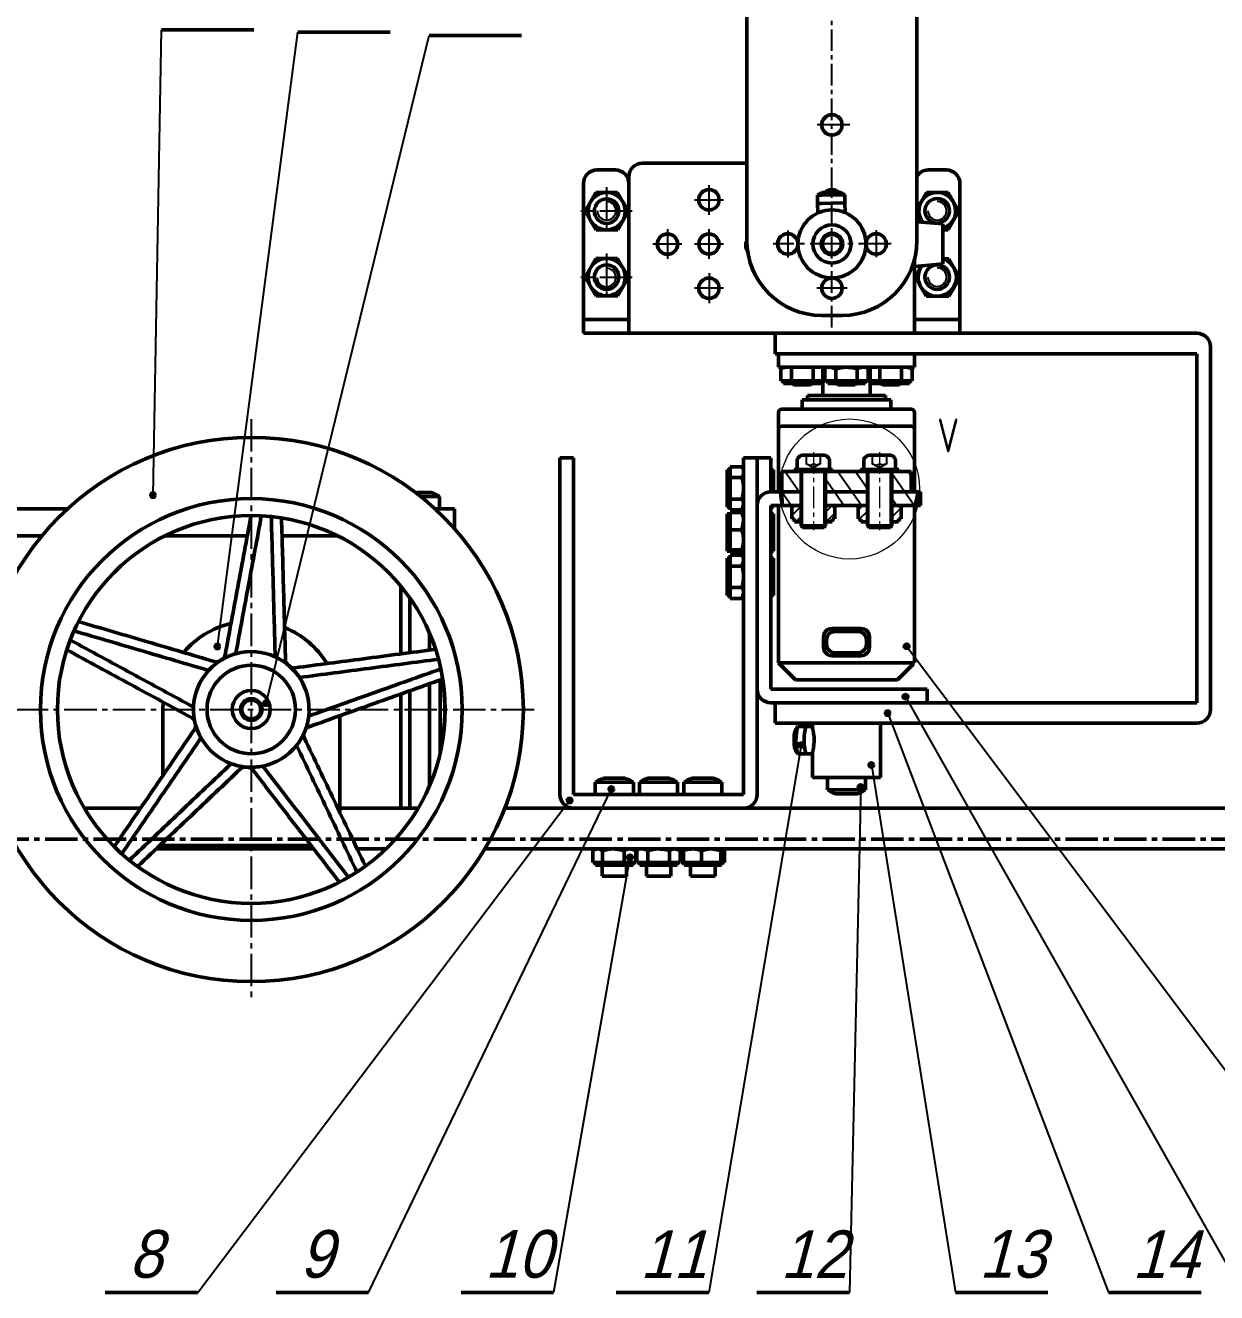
# Model space of a CAD drawing. Header units: millimetres. Extents: x 1895 to 3084, y 1125 to 1966.
# Drawn here: x 2011.5 to 2186.6, y 1528.7 to 1714.9 of the extents above; entities that cross this region are included whole.
import ezdxf

# ---------------------------------------------------------------- set-up
doc = ezdxf.new("R2010")
doc.units = ezdxf.units.MM
doc.header["$LTSCALE"] = 0.25
doc.linetypes.add('CENTER2', pattern=[28.575, 19.05, -3.175, 3.175, -3.175])
doc.linetypes.add('CENTERX2', pattern=[20.32, 12.7, -2.54, 2.54, -2.54])
doc.layers.get('0').update_dxf_attribs({"lineweight": 25})
for name, color, linetype, lineweight in [('CB', 171, 'Continuous', 50), ('Duong_manh', 3, 'Continuous', 25), ('KITH', 6, 'Continuous', 25), ('TAM', 1, 'CENTER2', 25)]:
    doc.layers.add(name, color=color, linetype=linetype, lineweight=lineweight)
doc.styles.add('KHTEN', font='arial.ttf', dxfattribs={"width": 0.9, "oblique": 15, "height": 2})
doc.styles.add('SLDTEXTSTYLE0', font='TXT', dxfattribs={"width": 0.75})
pattern_1 = [(125, (1277.7648, 1140.7335), (-1.733872, -1.21407), [])]

msp = doc.modelspace()

# ---------------------------------------------------------------- hatches: boundary and pattern name
h = msp.add_hatch()
h.set_pattern_fill('ANSI31', color=256, scale=0.666667, angle=80)
h.set_pattern_definition(pattern_1)
h.paths.add_polyline_path([(2125.535, 1648.381), (2125.535, 1649.381), (2124.535, 1649.381), (2122.71, 1649.381), (2122.71, 1646.381), (2125.337, 1646.381), (2125.535, 1646.381)])
h.paths.add_polyline_path([(2135.285, 1648.381), (2135.285, 1649.381), (2134.285, 1649.381), (2129.46, 1649.381), (2129.135, 1649.381), (2129.135, 1648.381), (2129.135, 1646.381), (2129.334, 1646.381), (2135.087, 1646.381), (2135.285, 1646.381)])
h.paths.add_polyline_path([(2135.285, 1646.381), (2135.087, 1646.381), (2129.334, 1646.381), (2129.135, 1646.381), (2129.135, 1644.381), (2130.085, 1644.381), (2135.087, 1644.381), (2135.285, 1644.381)])
h.paths.add_polyline_path([(2141.71, 1649.381), (2139.21, 1649.381), (2138.885, 1649.381), (2138.885, 1648.381), (2138.885, 1646.381), (2139.084, 1646.381), (2141.71, 1646.381)])
h.paths.add_polyline_path([(2142.755, 1646.381), (2139.084, 1646.381), (2138.885, 1646.381), (2138.885, 1644.381), (2139.835, 1644.381), (2142.312, 1644.381)])
h = msp.add_hatch()
h.set_pattern_fill('ANSI31', color=256, scale=0.666667, angle=80)
h.set_pattern_definition(pattern_1)
h.paths.add_polyline_path([(2122.71, 1646.381), (2122.765, 1644.381), (2125.337, 1644.381), (2125.535, 1644.381), (2125.535, 1646.381), (2125.337, 1646.381)])
h = msp.add_hatch()
h.set_pattern_fill('ANSI31', color=256, scale=0.333333)
h.set_pattern_definition([(45, (1277.7648, 1140.7335), (-0.7483547, 0.7483547), [])])
h.paths.add_polyline_path([(2125.535, 1644.381), (2124.585, 1644.381), (2124.16, 1644.135), (2124.16, 1642.381), (2124.585, 1642.381), (2124.585, 1641.981), (2125.535, 1641.981)])
h.paths.add_polyline_path([(2129.135, 1641.981), (2130.085, 1641.981), (2130.085, 1642.381), (2130.511, 1642.381), (2130.511, 1644.135), (2130.085, 1644.381), (2129.334, 1644.381), (2129.135, 1644.381)])
h.paths.add_polyline_path([(2135.285, 1644.381), (2134.335, 1644.381), (2133.91, 1644.135), (2133.91, 1642.381), (2134.335, 1642.381), (2134.335, 1641.981), (2135.285, 1641.981)])
h.paths.add_polyline_path([(2140.261, 1644.135), (2139.835, 1644.381), (2139.084, 1644.381), (2138.885, 1644.381), (2138.885, 1641.981), (2139.835, 1641.981), (2139.835, 1642.381), (2140.261, 1642.381)])

# ---------------------------------------------------------------- linework, layer by layer
at = {"color": 7, "linetype": 'Continuous', "lineweight": 25}
for p, q in [((2100.11, 1692.306), (2100.21, 1692.306)), ((2142.064, 1621.084), (2142.21, 1621.231))]:
    msp.add_line(p, q, dxfattribs=at)
at = {"color": 7, "linetype": 'Continuous', "lineweight": 18}
msp.add_circle((2132.655, 1646.787), 10.292, dxfattribs=at)
at = {"lineweight": 53}
for centre in [(2030.261, 1645.886), (2039.722, 1623.633), (2141.04, 1623.676), (2046.899, 1615.313), (2140.881, 1616.262), (2138.268, 1613.843), (2125.549, 1609.152), (2135.873, 1606.226), (2097.653, 1602.702), (2134.297, 1602.981), (2091.507, 1601.009), (2100.365, 1592.652)]:
    msp.add_circle(centre, 0.3, dxfattribs=at)
at = {"color": 7, "linetype": 'Continuous', "lineweight": 25}
msp.add_arc((2044.709, 1614.381), 28.491, 84.07517, 87.02827, dxfattribs=at)
at = {"layer": 'CB', "linetype": 'Continuous'}
for p, q in [((2117.575, 1683.306), (2117.575, 1734.306)), ((2142.575, 1734.306), (2142.575, 1683.306)), ((2095.532, 1693.681), (2098.21, 1693.681)), ((2102.21, 1694.681), (2117.575, 1694.681)), ((2144.21, 1693.681), (2146.889, 1693.681)), ((2093.532, 1691.681), (2093.532, 1671.681)), ((2100.21, 1671.681), (2100.21, 1692.681)), ((2148.889, 1691.681), (2148.889, 1671.681)), ((2095.375, 1690.366), (2094.587, 1688.988)), ((2096.963, 1690.373), (2095.375, 1690.366)), ((2098.55, 1690.38), (2096.963, 1690.373)), ((2099.35, 1689.009), (2098.55, 1690.38)), ((2128.582, 1689.971), (2127.95, 1689.96)), ((2127.95, 1689.96), (2127.971, 1688.761)), ((2131.95, 1690.03), (2128.582, 1689.971)), ((2128.586, 1690.371), (2131.3, 1690.418)), ((2131.971, 1688.83), (2131.95, 1690.03)), ((2143.975, 1690.366), (2143.187, 1688.988)), ((2145.563, 1690.373), (2143.975, 1690.366)), ((2147.15, 1690.38), (2145.563, 1690.373)), ((2147.95, 1689.009), (2147.15, 1690.38)), ((2094.587, 1688.988), (2093.815, 1687.637)), ((2100.15, 1687.637), (2099.35, 1689.009)), ((2127.971, 1688.77), (2131.97, 1688.839)), ((2128.603, 1688.771), (2127.971, 1688.761)), ((2127.971, 1688.77), (2127.995, 1687.364)), ((2131.971, 1688.83), (2128.603, 1688.771)), ((2131.995, 1687.422), (2131.97, 1688.839)), ((2143.187, 1688.988), (2142.575, 1687.916)), ((2148.75, 1687.637), (2147.95, 1689.009)), ((2093.815, 1687.637), (2094.521, 1686.372)), ((2099.362, 1686.259), (2098.575, 1684.88)), ((2100.15, 1687.637), (2099.362, 1686.259)), ((2142.575, 1687.352), (2143.121, 1686.372)), ((2146.375, 1685.743), (2142.575, 1686.076)), ((2147.962, 1686.259), (2147.175, 1684.88)), ((2148.75, 1687.637), (2147.962, 1686.259)), ((2097.309, 1684.875), (2098.575, 1684.88)), ((2146.375, 1684.498), (2146.375, 1685.743)), ((2146.375, 1684.877), (2147.175, 1684.88)), ((2146.375, 1681.113), (2146.375, 1684.498)), ((2095.375, 1680.66), (2094.587, 1679.281)), ((2096.963, 1680.667), (2095.375, 1680.66)), ((2098.55, 1680.674), (2096.963, 1680.667)), ((2099.35, 1679.302), (2098.55, 1680.674)), ((2142.21, 1680.498), (2142.21, 1671.681)), ((2146.375, 1679.868), (2146.375, 1681.113)), ((2147.253, 1680.63), (2147.022, 1680.629)), ((2148.052, 1679.259), (2147.253, 1680.63)), ((2094.587, 1679.281), (2093.815, 1677.931)), ((2100.15, 1677.931), (2099.35, 1679.302)), ((2142.21, 1679.504), (2146.375, 1679.868)), ((2143.212, 1679.591), (2142.396, 1677.819)), ((2148.852, 1677.887), (2148.052, 1679.259)), ((2093.815, 1677.931), (2094.521, 1676.665)), ((2099.362, 1676.552), (2098.575, 1675.174)), ((2100.15, 1677.931), (2099.362, 1676.552)), ((2142.4, 1677.812), (2143.184, 1676.412)), ((2148.852, 1677.887), (2148.065, 1676.509)), ((2097.309, 1675.168), (2098.575, 1675.174)), ((2143.184, 1676.412), (2143.93, 1675.133)), ((2143.93, 1675.133), (2145.689, 1675.123)), ((2145.689, 1675.123), (2147.277, 1675.13)), ((2148.065, 1676.509), (2147.277, 1675.13)), ((2093.532, 1669.681), (2093.532, 1671.681)), ((2093.532, 1671.681), (2095.532, 1671.681)), ((2095.532, 1671.681), (2100.21, 1671.681)), ((2100.21, 1669.681), (2100.21, 1671.681)), ((2131.575, 1672.306), (2128.575, 1672.306)), ((2142.21, 1671.681), (2142.21, 1669.681)), ((2142.21, 1671.681), (2146.889, 1671.681)), ((2146.889, 1671.681), (2148.889, 1671.681)), ((2148.889, 1671.681), (2148.889, 1669.681)), ((2095.532, 1669.681), (2093.532, 1669.681)), ((2095.532, 1669.681), (2100.21, 1669.681)), ((2142.21, 1669.681), (2100.21, 1669.681)), ((2121.71, 1666.681), (2121.71, 1669.681)), ((2142.21, 1669.681), (2146.889, 1669.681)), ((2148.889, 1669.681), (2146.889, 1669.681)), ((2148.889, 1669.681), (2183.71, 1669.681)), ((2185.71, 1614.381), (2185.71, 1667.681)), ((2132.71, 1666.681), (2121.71, 1666.681)), ((2122.21, 1666.681), (2122.21, 1664.681)), ((2132.71, 1666.681), (2183.71, 1666.681)), ((2142.21, 1664.681), (2142.21, 1666.681)), ((2183.71, 1666.681), (2183.71, 1615.381)), ((2142.21, 1664.681), (2122.21, 1664.681)), ((2122.96, 1664.681), (2122.535, 1664.435)), ((2122.535, 1662.681), (2122.535, 1664.435)), ((2124.123, 1662.681), (2124.123, 1664.681)), ((2127.298, 1662.681), (2127.298, 1664.681)), ((2128.71, 1664.536), (2128.46, 1664.681)), ((2129.46, 1664.681), (2129.035, 1664.435)), ((2129.035, 1662.681), (2129.035, 1664.435)), ((2130.623, 1664.435), (2129.829, 1664.681)), ((2130.623, 1662.681), (2130.623, 1664.435)), ((2133.798, 1662.681), (2133.798, 1664.435)), ((2135.386, 1664.435), (2134.96, 1664.681)), ((2135.386, 1662.681), (2135.386, 1664.435)), ((2135.96, 1664.681), (2135.71, 1664.536)), ((2135.71, 1660.531), (2135.71, 1664.536)), ((2137.123, 1662.681), (2137.123, 1664.681)), ((2140.298, 1662.681), (2140.298, 1664.681)), ((2141.886, 1664.435), (2141.092, 1664.681)), ((2141.886, 1662.681), (2141.886, 1664.435)), ((2122.535, 1662.681), (2123.329, 1662.681)), ((2122.96, 1662.681), (2122.96, 1662.281)), ((2122.96, 1662.281), (2125.71, 1662.281)), ((2123.329, 1662.681), (2124.123, 1662.681)), ((2124.123, 1662.681), (2125.71, 1662.681)), ((2124.21, 1662.281), (2124.21, 1662.277)), ((2124.21, 1662.277), (2124.491, 1662.081)), ((2124.21, 1662.277), (2124.89, 1662.277)), ((2124.491, 1662.081), (2125.043, 1662.081)), ((2124.89, 1662.277), (2127.21, 1662.277)), ((2125.043, 1662.081), (2126.93, 1662.081)), ((2125.71, 1662.681), (2127.298, 1662.681)), ((2125.71, 1662.281), (2128.46, 1662.281)), ((2126.93, 1662.081), (2127.21, 1662.277)), ((2127.21, 1662.277), (2127.21, 1662.281)), ((2127.298, 1662.681), (2128.092, 1662.681)), ((2128.092, 1662.681), (2128.722, 1662.681)), ((2128.46, 1662.281), (2128.46, 1662.681)), ((2128.71, 1662.681), (2128.71, 1660.531)), ((2129.035, 1662.681), (2129.829, 1662.681)), ((2129.46, 1662.681), (2129.46, 1662.281)), ((2129.46, 1662.281), (2132.21, 1662.281)), ((2129.829, 1662.681), (2130.623, 1662.681)), ((2130.623, 1662.681), (2132.21, 1662.681)), ((2130.71, 1662.281), (2130.71, 1662.277)), ((2130.71, 1662.277), (2130.991, 1662.081)), ((2130.71, 1662.277), (2131.39, 1662.277)), ((2130.991, 1662.081), (2131.543, 1662.081)), ((2131.39, 1662.277), (2133.71, 1662.277)), ((2131.543, 1662.081), (2133.43, 1662.081)), ((2132.21, 1662.681), (2133.798, 1662.681)), ((2132.21, 1662.281), (2134.96, 1662.281)), ((2133.43, 1662.081), (2133.71, 1662.277)), ((2133.71, 1662.277), (2133.71, 1662.281)), ((2133.798, 1662.681), (2134.592, 1662.681)), ((2134.592, 1662.681), (2135.386, 1662.681)), ((2134.96, 1662.281), (2134.96, 1662.681)), ((2135.71, 1662.681), (2136.329, 1662.681)), ((2135.96, 1662.681), (2135.96, 1662.281)), ((2135.96, 1662.281), (2138.71, 1662.281)), ((2136.329, 1662.681), (2137.123, 1662.681)), ((2137.123, 1662.681), (2138.71, 1662.681)), ((2137.21, 1662.281), (2137.21, 1662.277)), ((2137.21, 1662.277), (2137.491, 1662.081)), ((2137.21, 1662.277), (2137.89, 1662.277)), ((2137.491, 1662.081), (2138.043, 1662.081)), ((2137.89, 1662.277), (2140.21, 1662.277)), ((2138.043, 1662.081), (2139.93, 1662.081)), ((2138.71, 1662.681), (2140.298, 1662.681)), ((2138.71, 1662.281), (2141.46, 1662.281)), ((2139.93, 1662.081), (2140.21, 1662.277)), ((2140.21, 1662.277), (2140.21, 1662.281)), ((2140.298, 1662.681), (2141.092, 1662.681)), ((2141.092, 1662.681), (2141.886, 1662.681)), ((2141.46, 1662.281), (2141.46, 1662.681)), ((2125.71, 1659.881), (2125.71, 1658.531)), ((2138.71, 1659.881), (2125.71, 1659.881)), ((2126.46, 1660.531), (2126.46, 1659.881)), ((2137.96, 1660.531), (2126.46, 1660.531)), ((2137.96, 1659.881), (2137.96, 1660.531)), ((2138.71, 1658.531), (2138.71, 1659.881)), ((2122.21, 1658.031), (2122.21, 1656.027)), ((2142.21, 1656.031), (2142.21, 1658.031)), ((2122.21, 1656.031), (2122.21, 1655.531)), ((2122.21, 1655.531), (2122.21, 1646.381)), ((2137.18, 1656.031), (2128.131, 1656.031)), ((2142.21, 1655.531), (2142.21, 1656.031)), ((2142.21, 1650.61), (2142.21, 1655.531)), ((2090.085, 1651.381), (2092.085, 1651.381)), ((2090.085, 1647.381), (2090.085, 1651.381)), ((2092.085, 1651.381), (2092.085, 1647.381)), ((2117.085, 1651.381), (2119.085, 1651.381)), ((2117.085, 1647.381), (2117.085, 1651.381)), ((2119.085, 1651.381), (2121.085, 1651.381)), ((2119.085, 1651.381), (2119.085, 1647.381)), ((2121.085, 1651.381), (2121.085, 1649.381)), ((2115.085, 1649.631), (2114.685, 1649.631)), ((2114.685, 1649.631), (2114.685, 1646.881)), ((2115.085, 1650.056), (2115.085, 1649.262)), ((2115.085, 1650.056), (2116.84, 1650.056)), ((2115.085, 1649.262), (2115.085, 1648.468)), ((2117.085, 1649.631), (2116.84, 1650.056)), ((2121.485, 1649.631), (2121.085, 1649.631)), ((2121.085, 1646.381), (2121.085, 1649.381)), ((2121.485, 1649.631), (2121.485, 1646.381)), ((2090.085, 1647.381), (2090.085, 1601.881)), ((2092.085, 1601.881), (2092.085, 1647.381)), ((2114.685, 1646.881), (2114.685, 1644.131)), ((2115.085, 1648.468), (2116.84, 1648.468)), ((2115.085, 1648.468), (2115.085, 1646.881)), ((2115.085, 1646.881), (2115.085, 1645.293)), ((2117.085, 1647.381), (2117.085, 1601.881)), ((2119.085, 1647.381), (2119.085, 1601.881)), ((2125.535, 1641.381), (2125.535, 1648.381)), ((2129.135, 1648.381), (2129.135, 1641.381)), ((2135.285, 1641.381), (2135.285, 1648.381)), ((2138.885, 1648.381), (2138.885, 1641.381)), ((2068.841, 1646.281), (2071.169, 1646.281)), ((2072.385, 1645.681), (2069.615, 1645.681)), ((2072.385, 1643.881), (2072.385, 1645.681)), ((2115.085, 1645.293), (2116.84, 1645.293)), ((2115.085, 1645.293), (2115.085, 1644.499)), ((2125.535, 1646.381), (2125.337, 1646.381)), ((2129.334, 1646.381), (2129.135, 1646.381)), ((2129.334, 1646.381), (2135.087, 1646.381)), ((2129.46, 1646.381), (2134.96, 1646.381)), ((2135.285, 1646.381), (2135.087, 1646.381)), ((2139.084, 1646.381), (2138.885, 1646.381)), ((2142.755, 1646.381), (2142.939, 1646.381)), ((2143.085, 1646.381), (2143.085, 1644.381)), ((1998.585, 1643.881), (2017.703, 1643.881)), ((2071.796, 1643.881), (2074.585, 1643.881)), ((2074.585, 1643.881), (2074.585, 1641.034)), ((2114.685, 1644.131), (2115.085, 1644.131)), ((2115.085, 1643.131), (2114.685, 1643.131)), ((2114.685, 1643.131), (2114.685, 1637.631)), ((2115.085, 1644.499), (2115.085, 1643.705)), ((2115.085, 1643.705), (2116.84, 1643.705)), ((2115.085, 1643.556), (2116.84, 1643.556)), ((2115.085, 1643.314), (2115.085, 1642.054)), ((2115.085, 1643.314), (2116.84, 1643.314)), ((2116.84, 1643.705), (2117.085, 1644.499)), ((2122.649, 1644.381), (2121.085, 1644.381)), ((2121.085, 1644.381), (2121.085, 1624.381)), ((2121.085, 1644.131), (2121.485, 1644.131)), ((2121.485, 1643.131), (2121.085, 1643.131)), ((2121.485, 1644.381), (2121.485, 1644.131)), ((2121.485, 1643.131), (2121.485, 1637.631)), ((2122.21, 1644.381), (2122.21, 1621.231)), ((2122.765, 1644.381), (2122.649, 1644.381)), ((2124.16, 1644.135), (2124.585, 1644.381)), ((2124.16, 1642.381), (2124.16, 1644.135)), ((2125.535, 1644.381), (2124.585, 1644.381)), ((2130.085, 1644.381), (2129.135, 1644.381)), ((2129.334, 1644.381), (2135.087, 1644.381)), ((2130.085, 1644.381), (2130.511, 1644.135)), ((2130.511, 1642.381), (2130.511, 1644.135)), ((2133.91, 1644.135), (2134.335, 1644.381)), ((2133.91, 1642.381), (2133.91, 1644.135)), ((2135.285, 1644.381), (2134.335, 1644.381)), ((2139.835, 1644.381), (2138.885, 1644.381)), ((2139.835, 1644.381), (2140.261, 1644.135)), ((2140.261, 1642.381), (2140.261, 1644.135)), ((2115.085, 1642.054), (2115.085, 1640.794)), ((2116.84, 1640.794), (2117.085, 1642.054)), ((2124.585, 1642.381), (2124.16, 1642.381)), ((2124.585, 1642.381), (2124.585, 1641.981)), ((2125.535, 1641.981), (2124.585, 1641.981)), ((2129.135, 1641.381), (2125.535, 1641.381)), ((2130.085, 1641.981), (2129.135, 1641.981)), ((2130.511, 1642.381), (2130.085, 1642.381)), ((2130.085, 1641.981), (2130.085, 1642.381)), ((2134.335, 1642.381), (2133.91, 1642.381)), ((2134.335, 1642.381), (2134.335, 1641.981)), ((2135.285, 1641.981), (2134.335, 1641.981)), ((2138.885, 1641.381), (2135.285, 1641.381)), ((2139.835, 1641.981), (2138.885, 1641.981)), ((2140.261, 1642.381), (2139.835, 1642.381)), ((2139.835, 1641.981), (2139.835, 1642.381)), ((2142.21, 1621.231), (2142.21, 1642.963)), ((1998.585, 1639.881), (2013.898, 1639.881)), ((2031.981, 1639.881), (2044.112, 1639.881)), ((2049.23, 1639.881), (2057.436, 1639.881)), ((2115.085, 1640.794), (2116.84, 1640.794)), ((2115.085, 1639.327), (2115.085, 1640.794)), ((2115.085, 1637.861), (2115.085, 1639.327)), ((2114.685, 1637.631), (2115.085, 1637.631)), ((2115.085, 1637.861), (2116.84, 1637.861)), ((2115.085, 1637.861), (2115.085, 1637.654)), ((2115.085, 1637.654), (2115.085, 1637.447)), ((2115.085, 1637.447), (2116.84, 1637.447)), ((2116.84, 1637.447), (2117.085, 1637.654)), ((2121.085, 1637.631), (2121.485, 1637.631)), ((2115.085, 1636.631), (2114.685, 1636.631)), ((2114.685, 1636.631), (2114.685, 1633.881)), ((2115.085, 1637.056), (2115.085, 1636.262)), ((2115.085, 1637.056), (2116.84, 1637.056)), ((2115.085, 1636.262), (2115.085, 1635.468)), ((2116.84, 1635.468), (2117.085, 1636.262)), ((2121.485, 1636.631), (2121.085, 1636.631)), ((2121.485, 1636.631), (2121.485, 1631.131)), ((2114.685, 1633.881), (2114.685, 1631.131)), ((2115.085, 1635.468), (2115.085, 1633.881)), ((2115.085, 1635.468), (2116.84, 1635.468)), ((2115.085, 1633.881), (2115.085, 1632.293)), ((2066.703, 1622.555), (2066.703, 1632.505)), ((2115.085, 1632.293), (2116.84, 1632.293)), ((2115.085, 1632.293), (2115.085, 1631.499)), ((2068.006, 1622.726), (2068.006, 1630.796)), ((2114.685, 1631.131), (2115.085, 1631.131)), ((2115.085, 1631.499), (2115.085, 1630.705)), ((2115.085, 1630.705), (2116.84, 1630.705)), ((2116.84, 1630.705), (2117.085, 1631.499)), ((2121.085, 1631.131), (2121.485, 1631.131)), ((2134.34, 1626.281), (2130.081, 1626.281)), ((2070.889, 1623.105), (2070.889, 1625.643)), ((2121.085, 1624.381), (2121.085, 1622.381)), ((2128.835, 1625.035), (2128.835, 1623.526)), ((2129.273, 1624.598), (2129.273, 1623.963)), ((2130.518, 1625.843), (2133.903, 1625.843)), ((2135.148, 1624.598), (2135.148, 1623.963)), ((2135.585, 1623.526), (2135.585, 1625.035)), ((2133.903, 1622.718), (2130.518, 1622.718)), ((2121.085, 1622.381), (2121.085, 1617.381)), ((2122.21, 1621.231), (2122.357, 1621.084)), ((2122.21, 1621.231), (2142.21, 1621.231)), ((2122.357, 1621.084), (2124.71, 1618.731)), ((2130.081, 1622.281), (2134.34, 1622.281)), ((2142.064, 1621.084), (2139.71, 1618.731)), ((2068.006, 1599.881), (2068.006, 1617.123)), ((2070.889, 1603.118), (2070.889, 1618.15)), ((2072.468, 1607.925), (2072.468, 1618.712)), ((2121.085, 1617.381), (2142.085, 1617.381)), ((2139.71, 1618.731), (2124.71, 1618.731)), ((2142.085, 1617.381), (2144.085, 1617.381)), ((2144.085, 1617.381), (2144.085, 1615.381)), ((2031.751, 1615.435), (2031.709, 1614.381)), ((2066.703, 1599.881), (2066.703, 1616.658)), ((2121.085, 1615.381), (2130.219, 1615.381)), ((2121.71, 1612.381), (2121.71, 1615.381)), ((2130.219, 1615.381), (2132.71, 1615.381)), ((2183.71, 1615.381), (2132.71, 1615.381)), ((2031.709, 1614.381), (2031.709, 1604.657)), ((2057.709, 1599.282), (2057.709, 1613.454)), ((2132.71, 1612.381), (2121.71, 1612.381)), ((2126.243, 1611.881), (2125.048, 1611.881)), ((2127.205, 1611.881), (2126.233, 1611.881)), ((2127.205, 1612.381), (2127.205, 1611.812)), ((2132.71, 1612.381), (2183.71, 1612.381)), ((2137.205, 1604.381), (2137.205, 1612.381)), ((2125.048, 1607.881), (2126.243, 1607.881)), ((2126.233, 1607.881), (2127.205, 1607.881)), ((2127.205, 1607.943), (2127.205, 1604.381)), ((2096.501, 1604.281), (2099.669, 1604.281)), ((2103.001, 1604.281), (2106.169, 1604.281)), ((2109.501, 1604.281), (2112.669, 1604.281)), ((2127.205, 1604.381), (2137.205, 1604.381)), ((2129.405, 1604.381), (2129.405, 1602.581)), ((2135.005, 1602.581), (2135.005, 1604.381)), ((2095.285, 1603.681), (2095.285, 1601.881)), ((2100.885, 1603.681), (2095.285, 1603.681)), ((2100.885, 1601.881), (2100.885, 1603.681)), ((2101.785, 1603.681), (2101.785, 1601.881)), ((2107.385, 1603.681), (2101.785, 1603.681)), ((2107.385, 1601.881), (2107.385, 1603.681)), ((2108.285, 1603.681), (2108.285, 1601.881)), ((2113.885, 1603.681), (2108.285, 1603.681)), ((2113.885, 1601.881), (2113.885, 1603.681)), ((2129.405, 1602.581), (2130.031, 1602.581)), ((2130.031, 1602.581), (2135.005, 1602.581)), ((2117.085, 1601.881), (2092.085, 1601.881)), ((2133.789, 1601.981), (2130.621, 1601.981)), ((2028.439, 1599.881), (2020.173, 1599.881)), ((2069.244, 1599.881), (2057.709, 1599.881)), ((2100.546, 1599.881), (2081.988, 1599.881)), ((2100.546, 1599.881), (2103.106, 1599.881)), ((2254.879, 1599.881), (2103.106, 1599.881)), ((2031.709, 1594.829), (2031.709, 1594.381)), ((2030.708, 1593.881), (2031.709, 1593.881)), ((2031.709, 1594.381), (2031.709, 1593.881)), ((2031.709, 1594.381), (2053.507, 1594.381)), ((2031.709, 1593.881), (2053.892, 1593.881)), ((2060.284, 1593.881), (2064.508, 1593.881)), ((2079.056, 1593.881), (2100.546, 1593.881)), ((2094.91, 1591.881), (2094.91, 1593.635)), ((2094.915, 1591.881), (2094.915, 1593.635)), ((2095.335, 1593.881), (2095.003, 1593.689)), ((2096.349, 1591.881), (2096.349, 1593.635)), ((2099.519, 1593.635), (2097.934, 1593.881)), ((2099.519, 1591.881), (2099.519, 1593.635)), ((2101.256, 1593.635), (2100.388, 1593.881)), ((2103.106, 1593.881), (2100.546, 1593.881)), ((2101.167, 1593.689), (2100.835, 1593.881)), ((2101.167, 1593.689), (2101.256, 1593.635)), ((2101.256, 1591.881), (2101.256, 1593.635)), ((2101.835, 1593.881), (2101.41, 1593.635)), ((2101.41, 1591.881), (2101.41, 1593.635)), ((2102.998, 1591.881), (2102.998, 1593.635)), ((2103.106, 1593.881), (2255.349, 1593.881)), ((2106.173, 1591.881), (2106.173, 1593.635)), ((2107.761, 1593.635), (2106.967, 1593.881)), ((2107.761, 1593.635), (2107.335, 1593.881)), ((2107.761, 1591.881), (2107.761, 1593.635)), ((2108.335, 1593.881), (2107.91, 1593.635)), ((2107.91, 1591.881), (2107.91, 1593.635)), ((2108.252, 1593.635), (2108.34, 1593.881)), ((2108.252, 1591.881), (2108.252, 1593.635)), ((2110.91, 1591.881), (2110.91, 1593.635)), ((2113.744, 1593.635), (2112.327, 1593.881)), ((2113.744, 1591.881), (2113.744, 1593.635)), ((2114.261, 1593.635), (2113.835, 1593.881)), ((2114.261, 1591.881), (2114.261, 1593.635)), ((2094.91, 1591.881), (2094.915, 1591.881)), ((2095.632, 1591.881), (2094.915, 1591.881)), ((2095.335, 1591.881), (2095.335, 1591.481)), ((2095.335, 1591.481), (2100.835, 1591.481)), ((2096.349, 1591.881), (2095.632, 1591.881)), ((2096.285, 1591.481), (2096.285, 1589.881)), ((2096.349, 1591.881), (2097.934, 1591.881)), ((2097.934, 1591.881), (2099.519, 1591.881)), ((2099.519, 1591.881), (2100.388, 1591.881)), ((2099.885, 1589.881), (2099.885, 1591.481)), ((2100.388, 1591.881), (2101.256, 1591.881)), ((2100.835, 1591.481), (2100.835, 1591.881)), ((2101.256, 1591.881), (2101.261, 1591.881)), ((2101.41, 1591.881), (2102.204, 1591.881)), ((2101.835, 1591.881), (2101.835, 1591.481)), ((2101.835, 1591.481), (2104.585, 1591.481)), ((2102.204, 1591.881), (2102.998, 1591.881)), ((2102.785, 1591.481), (2102.785, 1589.881)), ((2102.998, 1591.881), (2104.585, 1591.881)), ((2104.585, 1591.881), (2106.173, 1591.881)), ((2104.585, 1591.481), (2107.335, 1591.481)), ((2106.173, 1591.881), (2106.967, 1591.881)), ((2106.385, 1589.881), (2106.385, 1591.481)), ((2106.967, 1591.881), (2107.761, 1591.881)), ((2107.335, 1591.481), (2107.335, 1591.881)), ((2107.91, 1591.881), (2108.252, 1591.881)), ((2109.581, 1591.881), (2108.252, 1591.881)), ((2108.335, 1591.881), (2108.335, 1591.481)), ((2108.335, 1591.481), (2113.835, 1591.481)), ((2109.285, 1591.481), (2109.285, 1589.881)), ((2110.91, 1591.881), (2109.581, 1591.881)), ((2110.91, 1591.881), (2112.327, 1591.881)), ((2112.327, 1591.881), (2113.744, 1591.881)), ((2112.885, 1589.881), (2112.885, 1591.481)), ((2113.744, 1591.881), (2113.831, 1591.881)), ((2113.831, 1591.881), (2113.919, 1591.881)), ((2113.835, 1591.481), (2113.835, 1591.881)), ((2113.919, 1591.881), (2114.261, 1591.881)), ((2099.885, 1589.881), (2096.285, 1589.881)), ((2106.385, 1589.881), (2102.785, 1589.881)), ((2112.885, 1589.881), (2109.285, 1589.881))]:
    msp.add_line(p, q, dxfattribs=at)
at = {"layer": 'CB'}
for p, q in [((2031.489, 1714.28), (2045.087, 1714.28)), ((2051.534, 1713.928), (2065.133, 1713.928)), ((2070.851, 1713.456), (2084.45, 1713.456)), ((2095.399, 1684.866), (2094.521, 1686.372)), ((2143.333, 1686.009), (2143.121, 1686.372)), ((2097.309, 1684.875), (2095.399, 1684.866)), ((2147.022, 1680.629), (2146.375, 1680.626)), ((2095.399, 1675.16), (2094.521, 1676.665)), ((2097.309, 1675.168), (2095.399, 1675.16)), ((2128.71, 1664.536), (2128.722, 1662.681)), ((2128.131, 1656.031), (2122.71, 1656.031)), ((2137.18, 1656.031), (2141.763, 1656.031)), ((2124.972, 1649.641), (2124.972, 1651.181)), ((2125.751, 1651.781), (2125.935, 1651.781)), ((2128.735, 1651.781), (2125.935, 1651.781)), ((2128.735, 1651.781), (2128.919, 1651.781)), ((2129.699, 1649.641), (2129.699, 1651.181)), ((2134.739, 1649.641), (2134.739, 1651.136)), ((2135.501, 1651.781), (2135.685, 1651.781)), ((2138.485, 1651.781), (2135.685, 1651.781)), ((2138.485, 1651.781), (2138.669, 1651.781)), ((2139.436, 1649.641), (2139.41, 1651.17)), ((2142.21, 1646.381), (2142.21, 1650.611)), ((2122.71, 1646.381), (2122.71, 1649.381)), ((2122.71, 1649.381), (2125.21, 1649.381)), ((2130.135, 1649.641), (2124.535, 1649.641)), ((2124.535, 1649.641), (2124.535, 1649.381)), ((2125.535, 1649.381), (2124.535, 1649.381)), ((2125.535, 1648.381), (2125.535, 1649.381)), ((2129.135, 1649.381), (2125.535, 1649.381)), ((2130.135, 1649.381), (2129.135, 1649.381)), ((2129.135, 1648.381), (2129.135, 1649.381)), ((2129.46, 1649.381), (2134.96, 1649.381)), ((2130.135, 1649.641), (2130.135, 1649.381)), ((2134.285, 1649.641), (2139.885, 1649.641)), ((2134.285, 1649.641), (2134.285, 1649.381)), ((2135.285, 1649.381), (2134.285, 1649.381)), ((2135.285, 1648.381), (2135.285, 1649.381)), ((2138.885, 1649.381), (2135.285, 1649.381)), ((2139.885, 1649.381), (2138.885, 1649.381)), ((2138.885, 1648.381), (2138.885, 1649.381)), ((2139.21, 1649.381), (2141.71, 1649.381)), ((2139.885, 1649.641), (2139.885, 1649.381)), ((2141.71, 1646.381), (2141.71, 1649.381)), ((2122.372, 1646.381), (2121.085, 1646.381)), ((2122.372, 1646.381), (2122.71, 1646.381)), ((2122.71, 1646.381), (2125.21, 1646.381)), ((2122.71, 1646.381), (2122.765, 1644.381)), ((2122.71, 1646.381), (2125.337, 1646.381)), ((2139.084, 1646.381), (2142.755, 1646.381)), ((2139.21, 1646.381), (2141.71, 1646.381)), ((2142.312, 1644.381), (2142.755, 1646.381)), ((2143.085, 1646.381), (2142.939, 1646.382)), ((2122.765, 1644.381), (2125.337, 1644.381)), ((2139.084, 1644.381), (2142.312, 1644.381)), ((2142.21, 1642.963), (2142.21, 1644.381)), ((2142.662, 1644.381), (2142.312, 1644.381)), ((2143.085, 1644.381), (2142.662, 1644.381)), ((2125.535, 1641.381), (2125.731, 1641.15)), ((2125.731, 1641.15), (2128.94, 1641.15)), ((2129.135, 1641.381), (2128.94, 1641.15)), ((2135.285, 1641.381), (2135.481, 1641.15)), ((2138.69, 1641.15), (2135.481, 1641.15)), ((2138.885, 1641.381), (2138.69, 1641.15)), ((2023.251, 1528.66), (2036.85, 1528.66)), ((2048.365, 1528.66), (2061.963, 1528.66)), ((2075.555, 1528.66), (2089.154, 1528.66)), ((2098.374, 1528.66), (2111.973, 1528.66)), ((2119.029, 1528.66), (2132.628, 1528.66)), ((2148.215, 1528.66), (2161.813, 1528.66)), ((2170.735, 1528.66), (2184.333, 1528.66))]:
    msp.add_line(p, q, dxfattribs=at)
at = {"layer": 'CB', "linetype": 'Continuous', "lineweight": 50}
msp.add_line((2137.18, 1656.031), (2128.131, 1656.031), dxfattribs=at)
at = {"layer": 'CB', "linetype": 'Continuous'}
for centre, radius in [((2130.075, 1700.306), 1.5), ((2111.995, 1689.301), 1.5), ((2096.95, 1687.637), 1.8), ((2130.075, 1682.806), 5), ((2145.55, 1687.681), 1.8), ((2105.898, 1682.785), 1.5), ((2111.987, 1682.801), 1.481), ((2123.575, 1682.806), 1.5), ((2130.075, 1682.806), 2.8), ((2130.075, 1682.806), 1.584), ((2130.075, 1682.806), 1.4), ((2136.575, 1682.806), 1.5), ((2096.95, 1677.931), 1.8), ((2145.55, 1677.931), 1.8), ((2111.995, 1676.301), 1.5), ((2130.075, 1676.306), 1.5), ((2044.709, 1614.381), 31), ((2044.709, 1614.381), 28.5), ((2044.709, 1614.381), 6.5), ((2044.709, 1614.381), 2.8), ((2044.709, 1614.381), 1.584), ((2044.709, 1614.381), 1.4)]:
    msp.add_circle(centre, radius, dxfattribs=at)
at = {"layer": 'CB'}
for centre, radius in [((2096.95, 1687.637), 2.736), ((2096.95, 1677.931), 2.736), ((2044.709, 1614.381), 39.994)]:
    msp.add_circle(centre, radius, dxfattribs=at)
at = {"layer": 'CB', "linetype": 'Continuous'}
for centre, radius, start, end in [((2095.532, 1691.681), 2, 90, 180), ((2098.21, 1691.681), 2, 0, 90), ((2102.21, 1692.681), 2, 90, 180), ((2144.21, 1691.681), 2, 90, 144.87422), ((2146.889, 1691.681), 2, 0, 90), ((2129.993, 1687.497), 3.2, 116.08373, 129.67347), ((2130.075, 1689.306), 1.5, 47.68326, 134.29931), ((2129.993, 1687.497), 3.2, 52.3091, 65.89884), ((2118.89, 1682.598), 1.5, 151.30498, 217.05427), ((2128.575, 1683.306), 11, 180, 270), ((2131.575, 1683.306), 11, 270, 360), ((2183.71, 1667.681), 2, 360, 90), ((2122.71, 1658.031), 0.5, 90, 180), ((2141.71, 1658.031), 0.5, 0, 90), ((2122.71, 1655.531), 0.5, 90, 180), ((2141.71, 1655.531), 0.5, 0, 90), ((2069.585, 1641.538), 5, 55.9442, 71.53053), ((2121.085, 1644.381), 2, 90, 180), ((2044.709, 1614.381), 13, 103.58845, 139.53953), ((2044.709, 1614.381), 13, 31.52006, 67.51062), ((2044.709, 1614.381), 8.5, 105.56676, 120.52035), ((2044.709, 1614.381), 8.5, 65.53668, 105.56676), ((2044.709, 1614.381), 8.5, 122.58309, 137.53668), ((2044.709, 1614.381), 8.5, 120.52035, 122.58309), ((2044.709, 1614.381), 8.5, 50.58309, 65.53668), ((2044.709, 1614.381), 8.5, 48.52035, 50.58309), ((2044.709, 1614.381), 8.5, 33.56676, 48.52035), ((2044.709, 1614.381), 8.5, 137.53668, 177.56676), ((2044.709, 1614.381), 8.5, 353.53668, 33.56676), ((2044.658, 1614.495), 28.5, 347.36694, 11.78069), ((2121.085, 1617.381), 2, 180, 270), ((2044.709, 1614.381), 8.5, 177.56676, 192.52035), ((2044.709, 1614.381), 8.5, 338.58309, 353.53668), ((2183.71, 1614.381), 2, 270, 0), ((2044.709, 1614.381), 8.5, 192.52035, 194.58309), ((2044.709, 1614.381), 8.5, 194.58309, 209.53668), ((2127.108, 1610.107), 2.718, 139.27089, 156.10278), ((2132.213, 1609.881), 7.438, 164.40278, 195.59722), ((2133.407, 1609.881), 7.438, 164.40278, 195.59722), ((2044.709, 1614.381), 8.5, 209.53668, 249.56676), ((2044.709, 1614.381), 8.5, 321.56676, 336.52035), ((2044.709, 1614.381), 8.5, 336.52035, 338.58309), ((2131.691, 1609.881), 7.191, 169.36133, 190.63867), ((2044.709, 1614.381), 8.5, 281.53668, 321.56676), ((2127.108, 1609.654), 2.718, 203.89722, 220.72911), ((2044.709, 1614.381), 8.5, 249.56676, 264.52035), ((2044.709, 1614.381), 8.5, 264.52035, 266.58309), ((2044.709, 1614.381), 8.5, 266.58309, 281.53668), ((2098.085, 1599.538), 5, 108.46947, 124.0558), ((2098.085, 1599.538), 5, 55.9442, 71.53053), ((2104.585, 1599.538), 5, 108.46947, 124.0558), ((2104.585, 1599.538), 5, 55.9442, 71.53053), ((2111.085, 1599.538), 5, 108.46947, 124.0558), ((2111.085, 1599.538), 5, 55.9442, 71.53053), ((2132.205, 1606.723), 5, 235.9442, 251.53053), ((2132.205, 1606.723), 5, 288.46947, 304.0558), ((2092.085, 1601.881), 2, 180, 270), ((2117.085, 1601.881), 2, 270, 0), ((2044.709, 1614.381), 28.491, 300.07517, 303.02827)]:
    msp.add_arc(centre, radius, start, end, dxfattribs=at)
at = {"layer": 'CB'}
for centre, radius, start, end in [((2145.55, 1687.681), 2.693, 287.84221, 218.6384), ((2145.55, 1677.931), 2.811, 143.6186, 72.93209), ((2126.074, 1650.556), 1.266, 104.74421, 150.44107), ((2128.597, 1650.556), 1.266, 29.55893, 75.25579), ((2135.87, 1650.572), 1.264, 106.94919, 153.5002), ((2138.353, 1650.643), 1.181, 26.51687, 74.45464)]:
    msp.add_arc(centre, radius, start, end, dxfattribs=at)
at = {"layer": 'CB', "linetype": 'Continuous'}
for centre, major_axis in [((2130.09, 1625.026), (-0.891, 0.891)), ((2134.331, 1625.026), (0.891, 0.891)), ((2130.528, 1624.588), (-0.891, 0.891)), ((2133.893, 1624.588), (0.891, 0.891)), ((2130.09, 1623.535), (-0.891, -0.891)), ((2130.528, 1623.973), (-0.891, -0.891)), ((2133.893, 1623.973), (0.891, -0.891)), ((2134.331, 1623.535), (0.891, -0.891))]:
    msp.add_ellipse(centre, major_axis=major_axis, ratio=0.9924325, start_param=5.5015852, end_param=7.0647854, dxfattribs=at)
for points, knots in [([(2123.329, 1664.681), (2123.31, 1664.68), (2123.042, 1664.677), (2122.779, 1664.551), (2122.535, 1664.435)], [0, 0, 0, 0, 0.0701503, 1, 1, 1, 1]), ([(2132.21, 1664.681), (2132.066, 1664.677), (2131.529, 1664.663), (2131.005, 1664.531), (2130.623, 1664.435)], [0, 0, 0, 0, 0.2686336, 1, 1, 1, 1]), ([(2133.798, 1664.435), (2133.665, 1664.472), (2133.147, 1664.616), (2132.61, 1664.653), (2132.21, 1664.681)], [0, 0, 0, 0, 0.25755135, 1, 1, 1, 1]), ([(2134.592, 1664.681), (2134.573, 1664.68), (2134.305, 1664.677), (2134.042, 1664.551), (2133.798, 1664.435)], [0, 0, 0, 0, 0.0701503, 1, 1, 1, 1]), ([(2141.71, 1658.531), (2141.68, 1658.531), (2141.616, 1658.531), (2141.087, 1658.531), (2140.211, 1658.531), (2138.975, 1658.531), (2137.457, 1658.531), (2135.754, 1658.531), (2133.983, 1658.531), (2132.21, 1658.531), (2130.437, 1658.531), (2128.667, 1658.531), (2126.964, 1658.531), (2125.445, 1658.531), (2124.21, 1658.531), (2123.333, 1658.531), (2122.805, 1658.531), (2122.741, 1658.531), (2122.71, 1658.531)], [0, 0, 0, 0, 0.05825802, 0.12000566, 0.18432041, 0.25, 0.31567959, 0.37999434, 0.44174198, 0.5, 0.55825802, 0.62000566, 0.68432041, 0.75, 0.81567959, 0.87999434, 0.94174198, 1, 1, 1, 1]), ([(2117.085, 1649.262), (2117.085, 1649.243), (2117.082, 1648.975), (2116.956, 1648.713), (2116.84, 1648.468)], [0, 0, 0, 0, 0.0701503, 1, 1, 1, 1]), ([(2117.085, 1646.881), (2117.082, 1647.025), (2117.068, 1647.562), (2116.936, 1648.086), (2116.84, 1648.468)], [0, 0, 0, 0, 0.2686336, 1, 1, 1, 1]), ([(2116.84, 1645.293), (2116.877, 1645.426), (2117.021, 1645.944), (2117.058, 1646.481), (2117.085, 1646.881)], [0, 0, 0, 0, 0.25755135, 1, 1, 1, 1]), ([(2117.085, 1644.499), (2117.085, 1644.518), (2117.082, 1644.786), (2116.956, 1645.049), (2116.84, 1645.293)], [0, 0, 0, 0, 0.0701503, 1, 1, 1, 1]), ([(2117.085, 1642.054), (2117.085, 1642.084), (2117.082, 1642.509), (2116.956, 1642.926), (2116.84, 1643.314)], [0, 0, 0, 0, 0.0701503, 1, 1, 1, 1]), ([(2040.867, 1622.382), (2041.483, 1625.704), (2042.423, 1630.77), (2043.693, 1637.617), (2044.343, 1641.125), (2044.669, 1642.88)], [0, 0, 0, 0, 0.4874569, 0.7434985, 1, 1, 1, 1]), ([(2046.186, 1642.833), (2045.873, 1641.148), (2045.248, 1637.778), (2043.992, 1631.007), (2043.055, 1625.95), (2042.427, 1622.569)], [0, 0, 0, 0, 0.24897096, 0.49794069, 1, 1, 1, 1]), ([(2047.649, 1642.719), (2047.698, 1641.006), (2047.794, 1637.58), (2047.987, 1630.697), (2048.132, 1625.555), (2048.228, 1622.117)], [0, 0, 0, 0, 0.24897096, 0.49794069, 1, 1, 1, 1]), ([(2049.741, 1621.692), (2049.646, 1625.069), (2049.501, 1630.22), (2049.306, 1637.18), (2049.205, 1640.747), (2049.155, 1642.531)], [0, 0, 0, 0, 0.4874569, 0.7434985, 1, 1, 1, 1]), ([(2116.84, 1640.794), (2116.877, 1640.671), (2117.021, 1640.193), (2117.058, 1639.696), (2117.085, 1639.327)], [0, 0, 0, 0, 0.2575513, 1, 1, 1, 1]), ([(2117.085, 1639.327), (2117.082, 1639.194), (2117.068, 1638.697), (2116.936, 1638.214), (2116.84, 1637.861)], [0, 0, 0, 0, 0.2686336, 1, 1, 1, 1]), ([(2117.085, 1637.654), (2117.085, 1637.659), (2117.082, 1637.729), (2116.956, 1637.797), (2116.84, 1637.861)], [0, 0, 0, 0, 0.0701503, 1, 1, 1, 1]), ([(2117.085, 1636.262), (2117.085, 1636.281), (2117.082, 1636.549), (2116.956, 1636.812), (2116.84, 1637.056)], [0, 0, 0, 0, 0.0701503, 1, 1, 1, 1]), ([(2117.085, 1633.881), (2117.082, 1634.025), (2117.068, 1634.562), (2116.936, 1635.086), (2116.84, 1635.468)], [0, 0, 0, 0, 0.2686336, 1, 1, 1, 1]), ([(2116.84, 1632.293), (2116.877, 1632.426), (2117.021, 1632.944), (2117.058, 1633.481), (2117.085, 1633.881)], [0, 0, 0, 0, 0.25755135, 1, 1, 1, 1]), ([(2117.085, 1631.499), (2117.085, 1631.518), (2117.082, 1631.786), (2116.956, 1632.049), (2116.84, 1632.293)], [0, 0, 0, 0, 0.0701503, 1, 1, 1, 1]), ([(2039.31, 1621.426), (2036.069, 1622.379), (2031.126, 1623.833), (2024.446, 1625.798), (2021.023, 1626.805), (2019.31, 1627.309)], [0, 0, 0, 0, 0.48745689, 0.74349851, 1, 1, 1, 1]), ([(2018.105, 1624.578), (2019.611, 1623.76), (2022.623, 1622.124), (2028.674, 1618.837), (2033.194, 1616.383), (2036.216, 1614.741)], [0, 0, 0, 0, 0.248971, 0.4979407, 1, 1, 1, 1]), ([(2018.666, 1625.935), (2020.31, 1625.451), (2023.598, 1624.484), (2030.204, 1622.541), (2035.139, 1621.089), (2038.438, 1620.119)], [0, 0, 0, 0, 0.248971, 0.4979407, 1, 1, 1, 1]), ([(2035.912, 1613.2), (2032.943, 1614.812), (2028.415, 1617.272), (2022.296, 1620.595), (2019.16, 1622.298), (2017.591, 1623.15)], [0, 0, 0, 0, 0.4874569, 0.7434985, 1, 1, 1, 1]), ([(2051.131, 1620.506), (2054.481, 1620.947), (2059.59, 1621.619), (2066.493, 1622.527), (2070.031, 1622.992), (2071.801, 1623.225)], [0, 0, 0, 0, 0.4874569, 0.7434985, 1, 1, 1, 1]), ([(2040.131, 1621.543), (2040.031, 1621.492), (2039.832, 1621.391), (2039.539, 1621.373), (2039.371, 1621.412), (2039.31, 1621.426)], [0, 0, 0, 0, 0.39042721, 0.7807775, 1, 1, 1, 1]), ([(2040.867, 1622.382), (2040.836, 1622.274), (2040.773, 1622.058), (2040.585, 1621.832), (2040.442, 1621.736), (2040.392, 1621.703)], [0, 0, 0, 0, 0.3937871, 0.787693, 1, 1, 1, 1]), ([(2050.106, 1620.947), (2050.027, 1621.026), (2049.869, 1621.185), (2049.761, 1621.458), (2049.746, 1621.63), (2049.741, 1621.692)], [0, 0, 0, 0, 0.3904272, 0.7807775, 1, 1, 1, 1]), ([(2051.131, 1620.506), (2051.019, 1620.503), (2050.795, 1620.496), (2050.521, 1620.604), (2050.386, 1620.711), (2050.339, 1620.749)], [0, 0, 0, 0, 0.3937871, 0.787693, 1, 1, 1, 1]), ([(2072.225, 1621.768), (2070.526, 1621.545), (2067.127, 1621.098), (2060.3, 1620.2), (2055.2, 1619.529), (2051.791, 1619.08)], [0, 0, 0, 0, 0.248971, 0.4979407, 1, 1, 1, 1]), ([(2072.569, 1620.341), (2070.954, 1619.765), (2067.726, 1618.615), (2061.239, 1616.304), (2056.394, 1614.578), (2053.155, 1613.424)], [0, 0, 0, 0, 0.24897096, 0.49794069, 1, 1, 1, 1]), ([(2053.217, 1611.854), (2056.399, 1612.987), (2061.254, 1614.717), (2067.813, 1617.054), (2071.174, 1618.251), (2072.856, 1618.851)], [0, 0, 0, 0, 0.4874569, 0.7434985, 1, 1, 1, 1]), ([(2035.912, 1613.2), (2036.005, 1613.137), (2036.19, 1613.011), (2036.347, 1612.762), (2036.394, 1612.596), (2036.411, 1612.538)], [0, 0, 0, 0, 0.3937871, 0.787693, 1, 1, 1, 1]), ([(2036.34, 1611.424), (2034.432, 1608.636), (2031.521, 1604.384), (2027.588, 1598.638), (2025.573, 1595.693), (2024.564, 1594.22)], [0, 0, 0, 0, 0.4874569, 0.7434985, 1, 1, 1, 1]), ([(2036.482, 1612.24), (2036.5, 1612.13), (2036.534, 1611.909), (2036.461, 1611.625), (2036.372, 1611.477), (2036.34, 1611.424)], [0, 0, 0, 0, 0.3904272, 0.7807775, 1, 1, 1, 1]), ([(2052.622, 1611.277), (2052.673, 1611.376), (2052.774, 1611.576), (2053.001, 1611.762), (2053.16, 1611.829), (2053.217, 1611.854)], [0, 0, 0, 0, 0.39042721, 0.7807775, 1, 1, 1, 1]), ([(2127.209, 1611.812), (2127.213, 1611.756), (2127.223, 1611.634), (2127.314, 1611.22), (2127.409, 1610.664), (2127.449, 1610.181), (2127.451, 1609.926), (2127.451, 1609.881)], [0, 0, 0, 0, 0.2089058, 0.4534677, 0.713107, 0.9491437, 1, 1, 1, 1]), ([(2025.672, 1593.183), (2026.64, 1594.597), (2028.576, 1597.425), (2032.466, 1603.108), (2035.371, 1607.353), (2037.313, 1610.19)], [0, 0, 0, 0, 0.248971, 0.4979407, 1, 1, 1, 1]), ([(2052.519, 1610.165), (2052.481, 1610.271), (2052.405, 1610.482), (2052.424, 1610.775), (2052.484, 1610.937), (2052.505, 1610.994)], [0, 0, 0, 0, 0.39378711, 0.78769296, 1, 1, 1, 1]), ([(2052.519, 1610.165), (2053.973, 1607.116), (2056.191, 1602.464), (2059.188, 1596.179), (2060.724, 1592.959), (2061.493, 1591.347)], [0, 0, 0, 0, 0.4874569, 0.7434985, 1, 1, 1, 1]), ([(2127.451, 1609.881), (2127.444, 1609.666), (2127.43, 1609.238), (2127.334, 1608.656), (2127.246, 1608.213), (2127.191, 1607.964), (2127.206, 1607.944), (2127.207, 1607.943)], [0, 0, 0, 0, 0.23972266, 0.4789561, 0.73058951, 0.99196437, 1, 1, 1, 1]), ([(2060.237, 1590.494), (2059.5, 1592.041), (2058.025, 1595.135), (2055.061, 1601.35), (2052.847, 1605.993), (2051.367, 1609.097)], [0, 0, 0, 0, 0.248971, 0.4979407, 1, 1, 1, 1]), ([(2026.79, 1592.23), (2028.033, 1593.41), (2030.519, 1595.769), (2035.515, 1600.508), (2039.246, 1604.049), (2041.741, 1606.415)], [0, 0, 0, 0, 0.248971, 0.4979407, 1, 1, 1, 1]), ([(2043.113, 1605.649), (2043.202, 1605.718), (2043.379, 1605.856), (2043.664, 1605.929), (2043.837, 1605.922), (2043.897, 1605.919)], [0, 0, 0, 0, 0.3937871, 0.787693, 1, 1, 1, 1]), ([(2044.202, 1605.896), (2044.312, 1605.878), (2044.533, 1605.843), (2044.781, 1605.685), (2044.894, 1605.555), (2044.935, 1605.508)], [0, 0, 0, 0, 0.39042721, 0.7807775, 1, 1, 1, 1]), ([(2058.986, 1589.726), (2057.94, 1591.083), (2055.849, 1593.798), (2051.646, 1599.253), (2048.507, 1603.328), (2046.409, 1606.052)], [0, 0, 0, 0, 0.248971, 0.4979407, 1, 1, 1, 1]), ([(2043.113, 1605.649), (2040.662, 1603.324), (2036.924, 1599.777), (2031.873, 1594.985), (2029.284, 1592.529), (2027.989, 1591.3)], [0, 0, 0, 0, 0.4874569, 0.7434985, 1, 1, 1, 1]), ([(2044.935, 1605.508), (2046.996, 1602.831), (2050.141, 1598.749), (2054.39, 1593.233), (2056.568, 1590.407), (2057.658, 1588.992)], [0, 0, 0, 0, 0.4874569, 0.7434985, 1, 1, 1, 1]), ([(2094.915, 1593.635), (2094.975, 1593.672), (2095.209, 1593.816), (2095.451, 1593.853), (2095.632, 1593.881)], [0, 0, 0, 0, 0.2575513, 1, 1, 1, 1]), ([(2095.632, 1593.881), (2095.697, 1593.877), (2095.939, 1593.863), (2096.176, 1593.731), (2096.349, 1593.635)], [0, 0, 0, 0, 0.2686336, 1, 1, 1, 1]), ([(2097.934, 1593.881), (2097.896, 1593.88), (2097.361, 1593.877), (2096.836, 1593.751), (2096.349, 1593.635)], [0, 0, 0, 0, 0.0701503, 1, 1, 1, 1]), ([(2100.388, 1593.881), (2100.367, 1593.88), (2100.074, 1593.877), (2099.786, 1593.751), (2099.519, 1593.635)], [0, 0, 0, 0, 0.0701503, 1, 1, 1, 1]), ([(2102.204, 1593.881), (2102.223, 1593.88), (2102.491, 1593.877), (2102.753, 1593.751), (2102.998, 1593.635)], [0, 0, 0, 0, 0.0701503, 1, 1, 1, 1]), ([(2104.585, 1593.881), (2104.441, 1593.877), (2103.904, 1593.863), (2103.38, 1593.731), (2102.998, 1593.635)], [0, 0, 0, 0, 0.2686336, 1, 1, 1, 1]), ([(2106.173, 1593.635), (2106.04, 1593.672), (2105.522, 1593.816), (2104.985, 1593.853), (2104.585, 1593.881)], [0, 0, 0, 0, 0.25755135, 1, 1, 1, 1]), ([(2106.967, 1593.881), (2106.948, 1593.88), (2106.68, 1593.877), (2106.417, 1593.751), (2106.173, 1593.635)], [0, 0, 0, 0, 0.0701503, 1, 1, 1, 1]), ([(2108.252, 1593.635), (2108.364, 1593.672), (2108.797, 1593.816), (2109.247, 1593.853), (2109.581, 1593.881)], [0, 0, 0, 0, 0.2575513, 1, 1, 1, 1]), ([(2109.581, 1593.881), (2109.702, 1593.877), (2110.152, 1593.863), (2110.59, 1593.731), (2110.91, 1593.635)], [0, 0, 0, 0, 0.2686336, 1, 1, 1, 1]), ([(2112.327, 1593.881), (2112.294, 1593.88), (2111.815, 1593.877), (2111.346, 1593.751), (2110.91, 1593.635)], [0, 0, 0, 0, 0.0701503, 1, 1, 1, 1]), ([(2113.831, 1593.881), (2113.829, 1593.88), (2113.8, 1593.877), (2113.771, 1593.751), (2113.744, 1593.635)], [0, 0, 0, 0, 0.0701503, 1, 1, 1, 1])]:
    msp.add_open_spline(points, degree=3, knots=knots, dxfattribs=at)
at = {"layer": 'Duong_manh'}
for p, q in [((2030.261, 1645.886), (2031.489, 1714.28)), ((2039.722, 1623.633), (2051.534, 1713.928)), ((2046.899, 1615.313), (2070.851, 1713.456)), ((2126.258, 1650.511), (2126.893, 1650.314)), ((2126.893, 1650.314), (2127.346, 1650.502)), ((2127.778, 1650.314), (2127.346, 1650.502)), ((2128.412, 1650.511), (2127.778, 1650.314)), ((2136.008, 1650.511), (2136.643, 1650.314)), ((2136.643, 1650.314), (2137.075, 1650.502)), ((2137.528, 1650.314), (2137.075, 1650.502)), ((2138.162, 1650.511), (2137.528, 1650.314)), ((2125.731, 1641.15), (2125.731, 1649.381)), ((2128.94, 1641.15), (2128.94, 1649.381)), ((2135.481, 1641.15), (2135.481, 1649.381)), ((2138.69, 1641.15), (2138.69, 1649.381)), ((2141.04, 1623.676), (2212.49, 1528.66)), ((2140.881, 1616.262), (2190.413, 1528.66)), ((2138.268, 1613.843), (2170.735, 1528.66)), ((2125.549, 1609.152), (2111.973, 1528.66)), ((2135.873, 1606.226), (2148.215, 1528.66)), ((2061.963, 1528.66), (2097.653, 1602.702)), ((2134.297, 1602.981), (2132.628, 1528.66)), ((2036.85, 1528.66), (2091.507, 1601.009)), ((2100.365, 1592.652), (2089.154, 1528.66))]:
    msp.add_line(p, q, dxfattribs=at)
at = {"layer": 'Duong_manh', "linetype": 'Continuous', "lineweight": 25}
for p, q in [((2126.258, 1651.781), (2126.258, 1650.511)), ((2127.335, 1649.889), (2126.258, 1650.511)), ((2128.412, 1650.511), (2127.335, 1649.889)), ((2128.412, 1650.511), (2128.412, 1651.781)), ((2136.008, 1651.781), (2136.008, 1650.511)), ((2137.085, 1649.889), (2136.008, 1650.511)), ((2138.162, 1650.511), (2137.085, 1649.889)), ((2138.162, 1650.511), (2138.162, 1651.781))]:
    msp.add_line(p, q, dxfattribs=at)
at = {"layer": 'Duong_manh'}
for centre in [(2096.95, 1687.681), (2145.55, 1687.681), (2096.925, 1677.887), (2145.55, 1677.931)]:
    msp.add_arc(centre, 1.363, 180, 90, dxfattribs=at)
at = {"layer": 'TAM', "linetype": 'CENTERX2'}
msp.add_line((2130.075, 1670.533), (2130.075, 1801.328), dxfattribs=at)
at = {"layer": 'TAM'}
for p, q in [((2132.685, 1700.306), (2127.464, 1700.306)), ((2111.995, 1691.459), (2111.995, 1687.085)), ((2096.95, 1691.138), (2096.95, 1684.223)), ((2114.114, 1689.257), (2109.86, 1689.257)), ((2100.713, 1687.637), (2093.141, 1687.637)), ((2105.898, 1684.988), (2105.898, 1680.613)), ((2111.987, 1684.988), (2111.987, 1680.613)), ((2123.575, 1684.784), (2123.575, 1680.827)), ((2136.575, 1684.812), (2136.575, 1680.855)), ((2108.017, 1682.785), (2103.763, 1682.785)), ((2114.106, 1682.785), (2109.852, 1682.785)), ((2138.754, 1682.833), (2121.45, 1682.833)), ((2096.95, 1681.388), (2096.95, 1674.473)), ((2112.003, 1678.503), (2112.003, 1674.129)), ((2100.713, 1677.887), (2093.136, 1677.887)), ((2114.122, 1676.301), (2109.868, 1676.301)), ((2132.294, 1676.306), (2127.855, 1676.306)), ((2044.709, 1657.042), (2044.709, 1571.837)), ((2086.278, 1614.337), (2002.944, 1614.337))]:
    msp.add_line(p, q, dxfattribs=at)
at = {"layer": 'TAM', "linetype": 'CENTERX2', "lineweight": 18}
for p, q in [((2127.351, 1652.217), (2127.351, 1640.72)), ((2137.07, 1652.217), (2137.07, 1640.72))]:
    msp.add_line(p, q, dxfattribs=at)
at = {"layer": 'TAM', "lineweight": 50}
msp.add_line((1978.666, 1595.335), (2403.287, 1595.335), dxfattribs=at)

# ---------------------------------------------------------------- texts
at = {"color": 7, "linetype": 'Continuous', "lineweight": 18, "insert": (2145.547, 1657.163), "char_height": 5, "attachment_point": 1, "style": 'SLDTEXTSTYLE0'}
msp.add_mtext('{\\fTCVN 7284|b0|i0|c0|p34;V}', dxfattribs=at)
at = {"layer": 'KITH', "char_height": 7, "attachment_point": 4, "style": 'KHTEN'}
for s, insert in [('\\A1;8', (2026.734, 1534.308)), ('\\A1;9', (2051.848, 1534.308)), ('\\A1;10', (2079.038, 1534.308)), ('\\A1;11', (2101.858, 1534.308)), ('\\A1;12', (2122.513, 1534.308)), ('\\A1;13', (2151.698, 1534.308)), ('\\A1;14', (2174.218, 1534.308))]:
    msp.add_mtext(s, dxfattribs=dict(at, insert=insert))

doc.saveas('drawing.dxf')
